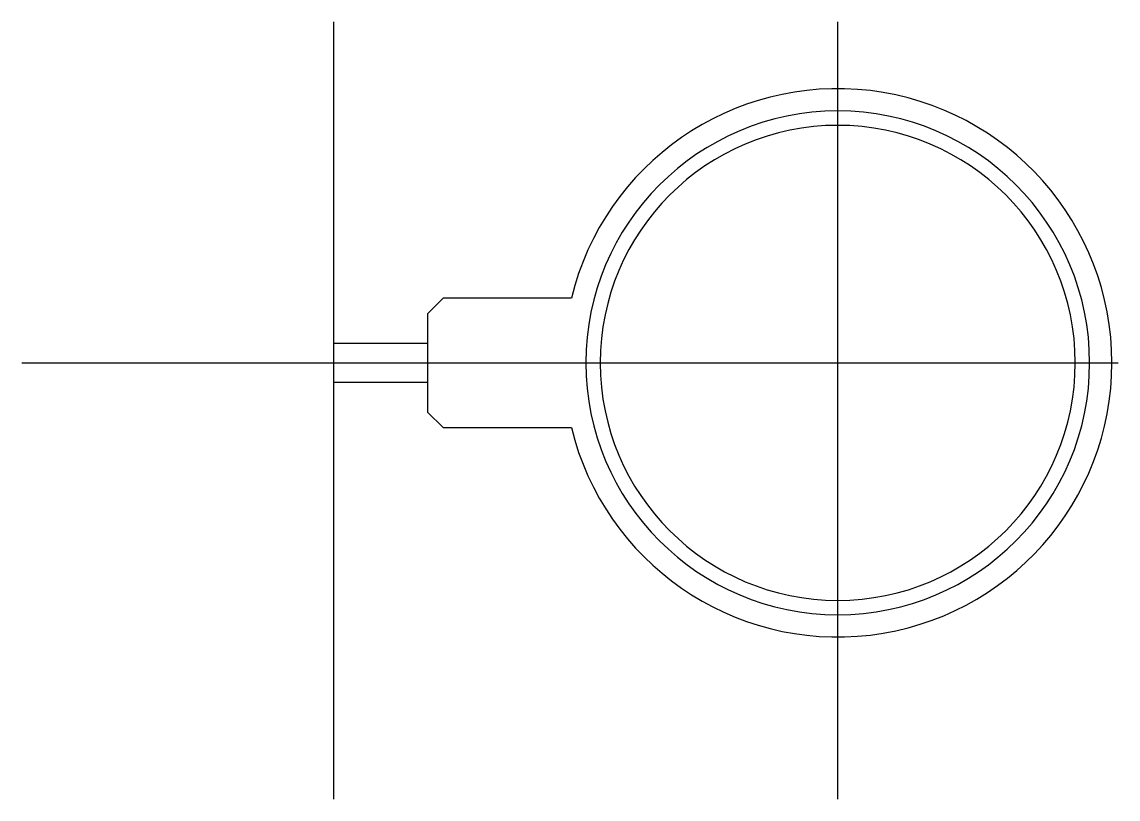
# Model space of a CAD drawing. Extents: x -43 to 109, y -61 to 47.
import ezdxf

# ---------------------------------------------------------------- set-up
doc = ezdxf.new("R2010")
doc.units = 0
doc.layers.get('0').update_dxf_attribs({"linetype": 'CONTINUOUS'})

msp = doc.modelspace()

# ---------------------------------------------------------------- linework, layer by layer
at = {"linetype": 'CONTINUOUS'}
for p, q in [((0, -60.61), (0, 47.37)), ((70, -60.61), (70, 47.37)), ((13, 6.83), (15.17, 9)), ((32.99, 9), (15.17, 9)), ((13, 6.83), (13, -6.83)), ((0, 2.73), (13, 2.73)), ((-43.35, 0), (108.95, 0)), ((13, -2.73), (0, -2.73)), ((13, -6.83), (15.17, -9)), ((15.17, -9), (32.99, -9))]:
    msp.add_line(p, q, dxfattribs=at)
for radius, start, end in [(38.09, 193.6672, 166.3328), (35, 0, 180), (33, 0, 180), (35, 180, 0), (33, 180, 0)]:
    msp.add_arc((70, 0), radius, start, end, dxfattribs=at)

doc.saveas('drawing.dxf')
